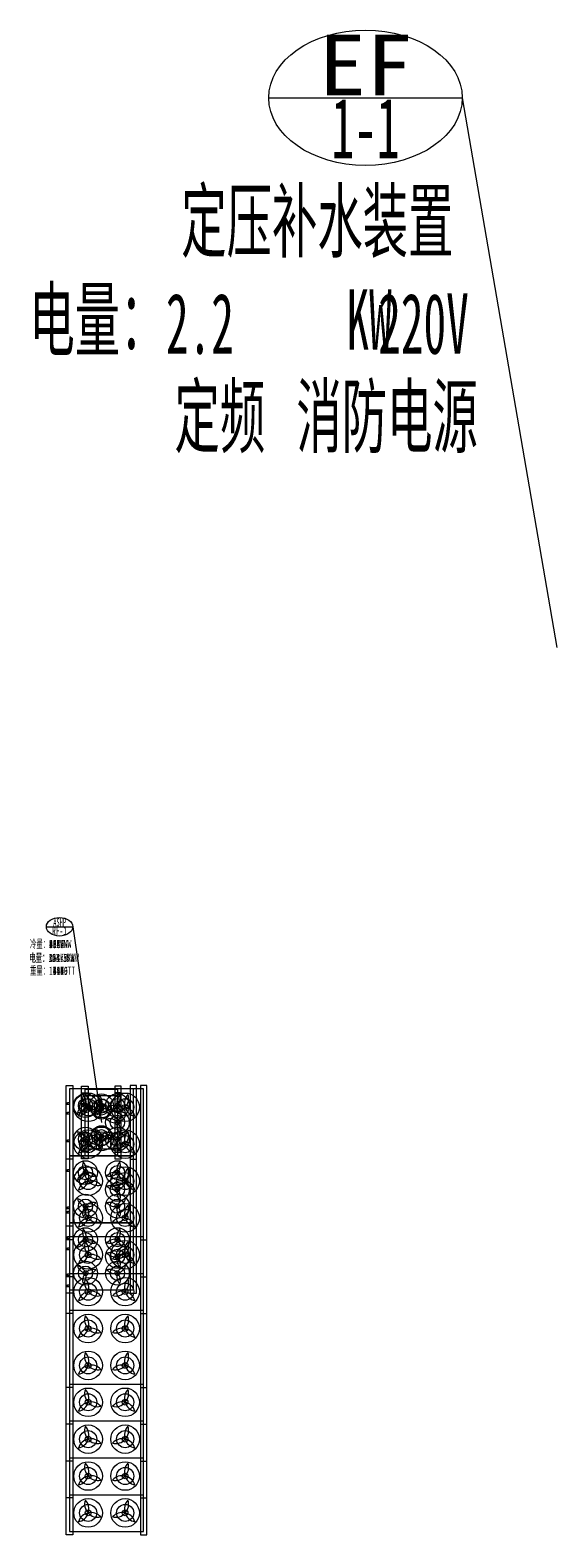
# Model space of a CAD drawing. Header units: millimetres. Extents: x -1040173 to 349982, y -145921 to 298175.
# Drawn here: x -562693 to -562167, y 252116 to 253621 of the extents above; entities that cross this region are included whole.
import ezdxf
from ezdxf.enums import TextEntityAlignment as Align

# ---------------------------------------------------------------- set-up
doc = ezdxf.new("R2010")
doc.units = ezdxf.units.MM
doc.header["$LTSCALE"] = 500
doc.header["$MEASUREMENT"] = 0
doc.layers.get('0').update_dxf_attribs({"color": 255, "linetype": 'CONTINUOUS'})
doc.layers.get('DEFPOINTS').update_dxf_attribs({"linetype": 'CONTINUOUS'})
for name, color, linetype in [('H-BASE', 7, 'CONTINUOUS'), ('H-DIMS-FANS', 7, 'CONTINUOUS'), ('H-EQUP-CHI', 3, 'CONTINUOUS')]:
    doc.layers.add(name, color=color, linetype=linetype)
doc.styles.add('TH-STYLE1', font='Stfangso_0.ttf', dxfattribs={"width": 0.7})

# ---------------------------------------------------------------- blocks, each defined once
blk = doc.blocks.new('暖通其他设备标注')
for p, q in [((-1190.9, 2272.9), (-390.9, 2272.9)), ((-390.9, 2273), (0, 0))]:
    blk.add_line(p, q)
blk.add_ellipse((-790.9, 2272.9), major_axis=(-400, 0), ratio=0.7)
at = {"style": 'TH-STYLE1', "width": 0.55}
blk.add_text('电量：        KW', height=250, dxfattribs=at).set_placement((-2180.2, 1230.9))
at = {"style": 'TH-STYLE1', "width": 0.841017}
blk.add_attdef('设备符号', text='', height=250, dxfattribs=at).set_placement((-983.1, 2283.4), (-594.8, 2283.4), align=Align.FIT)
at = {"style": 'TH-STYLE1', "width": 0.55}
blk.add_attdef('楼层-编号', text='', height=250, dxfattribs=at).set_placement((-790.9, 2272.9), align=Align.TOP_CENTER)
for tag, p in [('设备名称', (-1552.4, 1638.9)), ('电量', (-1615.5, 1214.1)), ('电压', (-738.2, 1214.1)), ('定频', (-1580.3, 831.3)), ('消防电源', (-1076.8, 831.3))]:
    blk.add_attdef(tag, p, '', height=250, dxfattribs=at)
blk = doc.blocks.new('风冷热泵')
blk.add_line((1121, 0), (-1121, 0))
blk.add_line((1121, 0), (-1121, 0))
at = {"layer": 'H-BASE'}
for points in [[(-1021, -2133), (-1221, -2133), (-1221, 97), (-1021, 97)], [(-1021, -4163), (-1221, -4163), (-1221, 97), (-1021, 97)], [(-1021, -6193), (-1221, -6193), (-1221, 97), (-1021, 97)], [(-1021, -4574), (-1221, -4574), (-1221, 97), (-1021, 97)], [(-1021, -5694), (-1221, -5694), (-1221, 97), (-1021, 97)], [(-1021, -6811), (-1221, -6811), (-1221, 97), (-1021, 97)], [(-1021, -9045), (-1221, -9045), (-1221, 97), (-1021, 97)], [(-1021, -10162), (-1221, -10162), (-1221, 97), (-1021, 97)], [(-1021, -11279), (-1221, -11279), (-1221, 97), (-1021, 97)], [(-1021, -12396), (-1221, -12396), (-1221, 97), (-1021, 97)], [(-1021, -13513), (-1221, -13513), (-1221, 97), (-1021, 97)], [(-556, -2118), (-756, -2118), (-756, 82), (-556, 82)], [(244, -2118), (444, -2118), (444, 82), (244, 82)], [(709, -2133), (909, -2133), (909, 97), (709, 97)], [(709, -4163), (909, -4163), (909, 97), (709, 97)], [(709, -6193), (909, -6193), (909, 97), (709, 97)], [(1021, -4574), (1221, -4574), (1221, 97), (1021, 97)], [(1021, -5694), (1221, -5694), (1221, 97), (1021, 97)], [(1021, -6811), (1221, -6811), (1221, 97), (1021, 97)], [(1021, -9045), (1221, -9045), (1221, 97), (1021, 97)], [(1021, -10162), (1221, -10162), (1221, 97), (1021, 97)], [(1021, -11279), (1221, -11279), (1221, 97), (1021, 97)], [(1021, -12396), (1221, -12396), (1221, 97), (1021, 97)], [(1021, -13513), (1221, -13513), (1221, 97), (1021, 97)], [(-556, -1918), (-756, -1918), (-756, -118), (-556, -118)], [(244, -1918), (444, -1918), (444, -118), (244, -118)]]:
    blk.add_lwpolyline(points, close=True, dxfattribs=at)
at = {"layer": 'H-DIMS-FANS'}
for p, q in [((-1825, 4908), (-1025, 4908)), ((-1025, 4908), (-156, -1018))]:
    blk.add_line(p, q, dxfattribs=at)
blk.add_ellipse((-1425, 4908), major_axis=(-400, 0), ratio=0.7, dxfattribs=at)
at = {"layer": 'H-EQUP-CHI'}
for p, q in [((-1201, -488), (-1201, -418)), ((-1201, -488), (-1201, -418)), ((-1201, -488), (-1201, -418)), ((-1201, -488), (-1201, -418)), ((-1181, -488), (-1181, -418)), ((-1181, -488), (-1181, -418)), ((-1181, -488), (-1181, -418)), ((-1181, -488), (-1181, -418)), ((-1121, -428), (-1181, -428)), ((-1121, -428), (-1181, -428)), ((-1121, -428), (-1181, -428)), ((-1121, -428), (-1181, -428)), ((-736, -503), (-736, -433)), ((-716, -503), (-716, -433)), ((-656, -443), (-716, -443)), ((-1201, -775), (-1201, -705)), ((-1201, -775), (-1201, -705)), ((-1201, -775), (-1201, -705)), ((-1121, -478), (-1181, -478)), ((-1121, -478), (-1181, -478)), ((-1121, -478), (-1181, -478)), ((-1121, -478), (-1181, -478)), ((-1181, -775), (-1181, -705)), ((-1181, -775), (-1181, -705)), ((-1181, -775), (-1181, -705)), ((-1121, -715), (-1181, -715)), ((-1121, -715), (-1181, -715)), ((-1121, -715), (-1181, -715)), ((-1121, -765), (-1181, -765)), ((-1121, -765), (-1181, -765)), ((-1121, -765), (-1181, -765)), ((-736, -703), (-736, -633)), ((-656, -493), (-716, -493)), ((-716, -703), (-716, -633)), ((-656, -643), (-716, -643)), ((-656, -693), (-716, -693)), ((-736, -1333), (-736, -1403)), ((-716, -1333), (-716, -1403)), ((-656, -1343), (-716, -1343)), ((-1201, -1548), (-1201, -1618)), ((-1201, -1548), (-1201, -1618)), ((-1201, -1548), (-1201, -1618)), ((-1201, -1548), (-1201, -1618)), ((-1181, -1548), (-1181, -1618)), ((-1181, -1548), (-1181, -1618)), ((-1181, -1548), (-1181, -1618)), ((-1181, -1548), (-1181, -1618)), ((-1121, -1558), (-1181, -1558)), ((-1121, -1558), (-1181, -1558)), ((-1121, -1558), (-1181, -1558)), ((-1121, -1558), (-1181, -1558)), ((-1121, -1608), (-1181, -1608)), ((-1121, -1608), (-1181, -1608)), ((-1121, -1608), (-1181, -1608)), ((-1121, -1608), (-1181, -1608)), ((-736, -1533), (-736, -1603)), ((-656, -1393), (-716, -1393)), ((-716, -1533), (-716, -1603)), ((-656, -1543), (-716, -1543)), ((-656, -1593), (-716, -1593)), ((-1201, -2518), (-1201, -2448)), ((-1201, -2518), (-1201, -2448)), ((-1201, -2518), (-1201, -2448)), ((-1181, -2518), (-1181, -2448)), ((-1181, -2518), (-1181, -2448)), ((-1181, -2518), (-1181, -2448)), ((-1121, -2458), (-1181, -2458)), ((-1121, -2458), (-1181, -2458)), ((-1121, -2458), (-1181, -2458)), ((-1121, -2508), (-1181, -2508)), ((-1121, -2508), (-1181, -2508)), ((-1121, -2508), (-1181, -2508)), ((-1201, -3578), (-1201, -3648)), ((-1201, -3578), (-1201, -3648)), ((-1201, -3578), (-1201, -3648)), ((-1181, -3578), (-1181, -3648)), ((-1181, -3578), (-1181, -3648)), ((-1181, -3578), (-1181, -3648)), ((-1121, -3588), (-1181, -3588)), ((-1121, -3588), (-1181, -3588)), ((-1121, -3588), (-1181, -3588)), ((-1121, -3638), (-1181, -3638)), ((-1121, -3638), (-1181, -3638)), ((-1121, -3638), (-1181, -3638)), ((-1201, -3705), (-1201, -3775)), ((-1181, -3705), (-1181, -3775)), ((-1121, -3715), (-1181, -3715)), ((-1121, -3765), (-1181, -3765)), ((-1201, -4548), (-1201, -4478)), ((-1201, -4548), (-1201, -4478)), ((-1181, -4548), (-1181, -4478)), ((-1181, -4548), (-1181, -4478)), ((-1121, -4488), (-1181, -4488)), ((-1121, -4488), (-1181, -4488)), ((-1121, -4538), (-1181, -4538)), ((-1121, -4538), (-1181, -4538)), ((-1201, -4822), (-1201, -4892)), ((-1181, -4822), (-1181, -4892)), ((-1121, -4832), (-1181, -4832)), ((-1121, -4882), (-1181, -4882)), ((-1201, -5608), (-1201, -5678)), ((-1201, -5608), (-1201, -5678)), ((-1181, -5608), (-1181, -5678)), ((-1181, -5608), (-1181, -5678)), ((-1121, -5618), (-1181, -5618)), ((-1121, -5618), (-1181, -5618)), ((-1121, -5668), (-1181, -5668)), ((-1121, -5668), (-1181, -5668)), ((-1201, -5939), (-1201, -6009)), ((-1181, -5939), (-1181, -6009)), ((-1121, -5949), (-1181, -5949)), ((-1121, -5999), (-1181, -5999))]:
    blk.add_line(p, q, dxfattribs=at)
for points in [[(809, -2033), (809, -3), (-1121, -3), (-1121, -2033)], [(809, -2033), (809, -3), (-1121, -3), (-1121, -2033)], [(809, -2033), (809, -3), (-1121, -3), (-1121, -2033)], [(809, -2033), (809, -3), (-1121, -3), (-1121, -2033)], [(-1121, -4474), (1121, -4474), (1121, -3), (-1121, -3)], [(-1121, -5594), (1121, -5594), (1121, -3), (-1121, -3)], [(-1121, -6711), (1121, -6711), (1121, -3), (-1121, -3)], [(-1121, -8945), (1121, -8945), (1121, -3), (-1121, -3)], [(-1121, -10062), (1121, -10062), (1121, -3), (-1121, -3)], [(-1121, -11179), (1121, -11179), (1121, -3), (-1121, -3)], [(-1121, -12296), (1121, -12296), (1121, -3), (-1121, -3)], [(-1121, -13413), (1121, -13413), (1121, -3), (-1121, -3)], [(344, -2018), (344, -18), (-656, -18), (-656, -2018)], [(344, -1818), (344, -218), (-656, -218), (-656, -1818)], [(809, -4063), (809, -2033), (-1121, -2033), (-1121, -4063)], [(809, -4063), (809, -2033), (-1121, -2033), (-1121, -4063)], [(809, -4063), (809, -2033), (-1121, -2033), (-1121, -4063)], [(809, -6093), (809, -4063), (-1121, -4063), (-1121, -6093)], [(809, -6093), (809, -4063), (-1121, -4063), (-1121, -6093)]]:
    blk.add_lwpolyline(points, close=True, dxfattribs=at)
for centre, radius in [((-639, -510), 360), ((-639, -510), 360), ((-639, -510), 360), ((-639, -510), 360), ((-560, -561), 432), ((-639, -510), 216), ((-639, -510), 216), ((-639, -510), 216), ((-639, -510), 216), ((-560, -561), 259), ((-639, -510), 72), ((-639, -510), 72), ((-639, -510), 72), ((-639, -510), 72), ((-156, -518), 360), ((-156, -618), 300), ((-156, -518), 216), ((-156, -618), 180), ((-156, -518), 72), ((327, -510), 360), ((327, -510), 360), ((327, -510), 360), ((327, -510), 216), ((327, -510), 216), ((327, -510), 216), ((560, -561), 432), ((327, -510), 72), ((327, -510), 72), ((327, -510), 72), ((560, -561), 259), ((-560, -561), 86.4), ((-156, -618), 60), ((327, -1018), 360), ((327, -1018), 216), ((560, -561), 86.4), ((-639, -1525), 360), ((-639, -1525), 360), ((-639, -1525), 360), ((-639, -1525), 360), ((-560, -1678), 432), ((-639, -1525), 216), ((-639, -1525), 216), ((-639, -1525), 216), ((-639, -1525), 216), ((-156, -1518), 360), ((-156, -1418), 300), ((-156, -1518), 216), ((-156, -1418), 180), ((-156, -1418), 60), ((327, -1525), 360), ((327, -1525), 360), ((327, -1525), 360), ((327, -1525), 216), ((327, -1525), 216), ((327, -1525), 216), ((560, -1678), 432), ((327, -1018), 72), ((-560, -1678), 259), ((-639, -1525), 72), ((-639, -1525), 72), ((-639, -1525), 72), ((-639, -1525), 72), ((-560, -1678), 86.4), ((-156, -1518), 72), ((327, -1525), 72), ((327, -1525), 72), ((327, -1525), 72), ((560, -1678), 259), ((560, -1678), 86.4), ((-639, -2540), 360), ((-639, -2540), 360), ((-639, -2540), 360), ((327, -2540), 360), ((327, -2540), 360), ((-560, -2796), 432), ((-639, -2540), 216), ((-639, -2540), 216), ((-639, -2540), 216), ((-560, -2796), 259), ((-639, -2540), 72), ((-639, -2540), 72), ((-639, -2540), 72), ((-560, -2796), 86.4), ((327, -3048), 360), ((327, -2540), 216), ((327, -2540), 216), ((560, -2796), 432), ((327, -2540), 72), ((327, -2540), 72), ((560, -2796), 259), ((560, -2796), 86.4), ((327, -3048), 216), ((327, -3048), 72), ((-639, -3555), 360), ((-639, -3555), 360), ((-639, -3555), 360), ((-560, -3912), 432), ((-639, -3555), 216), ((-639, -3555), 216), ((-639, -3555), 216), ((-639, -3555), 72), ((-639, -3555), 72), ((-639, -3555), 72), ((327, -3555), 360), ((327, -3555), 360), ((327, -3555), 216), ((327, -3555), 216), ((560, -3912), 432), ((327, -3555), 72), ((327, -3555), 72), ((-560, -3912), 259), ((-560, -3912), 86.4), ((560, -3912), 259), ((560, -3912), 86.4), ((-639, -4570), 360), ((-639, -4570), 360), ((-639, -4570), 216), ((-639, -4570), 216), ((-639, -4570), 72), ((-639, -4570), 72), ((327, -4570), 360), ((327, -4570), 216), ((327, -4570), 72), ((-560, -5029), 432), ((-560, -5029), 259), ((-560, -5029), 86.4), ((327, -5078), 360), ((327, -5078), 216), ((560, -5029), 432), ((327, -5078), 72), ((560, -5029), 259), ((560, -5029), 86.4), ((-639, -5585), 360), ((-639, -5585), 360), ((-639, -5585), 216), ((-639, -5585), 216), ((327, -5585), 360), ((327, -5585), 216), ((-560, -6146), 432), ((-560, -6146), 259), ((-639, -5585), 72), ((-639, -5585), 72), ((560, -6146), 432), ((327, -5585), 72), ((560, -6146), 259), ((-560, -6146), 86.4), ((560, -6146), 86.4), ((-560, -7263), 432), ((560, -7263), 432), ((-560, -7263), 259), ((-560, -7263), 86.4), ((560, -7263), 259), ((560, -7263), 86.4), ((-560, -8380), 432), ((-560, -8380), 259), ((560, -8380), 432), ((560, -8380), 259), ((-560, -8380), 86.4), ((560, -8380), 86.4), ((-560, -9497), 432), ((560, -9497), 432), ((-560, -9497), 259), ((-560, -9497), 86.4), ((560, -9497), 259), ((560, -9497), 86.4), ((-560, -10614), 432), ((-560, -10614), 259), ((560, -10614), 432), ((560, -10614), 259), ((-560, -10614), 86.4), ((560, -10614), 86.4), ((-560, -11731), 432), ((560, -11731), 432), ((-560, -11731), 259), ((-560, -11731), 86.4), ((560, -11731), 259), ((560, -11731), 86.4), ((-560, -12848), 432), ((-560, -12848), 259), ((-560, -12848), 86.4), ((560, -12848), 432), ((560, -12848), 259), ((560, -12848), 86.4)]:
    blk.add_circle(centre, radius, dxfattribs=at)
for centre, radius, start, end in [((-416, -292), 312, 160.1484, 224.4721), ((-416, -292), 312, 160.1484, 224.4721), ((-416, -292), 312, 160.1484, 224.4721), ((-416, -292), 312, 160.1484, 224.4721), ((-932, -405), 312, 340.1484, 44.4721), ((-932, -405), 312, 340.1484, 44.4721), ((-932, -405), 312, 340.1484, 44.4721), ((-932, -405), 312, 340.1484, 44.4721), ((-293, -299), 374, 160.1484, 224.4721), ((-912, -434), 374, 340.1484, 44.4721), ((67, -300), 312, 160.1484, 224.4721), ((29, -436), 260, 160.1484, 224.4721), ((-449, -412), 312, 340.1484, 44.4721), ((-400, -530), 260, 340.1484, 44.4721), ((620, -405), 312, 135.5279, 199.8516), ((620, -405), 312, 135.5279, 199.8516), ((620, -405), 312, 135.5279, 199.8516), ((104, -292), 312, 315.5279, 19.8516), ((104, -292), 312, 315.5279, 19.8516), ((104, -292), 312, 315.5279, 19.8516), ((912, -434), 374, 135.5279, 199.8516), ((293, -299), 374, 315.5279, 19.8516), ((-939, -427), 312, 280.1484, 344.4721), ((-584, -817), 312, 100.1484, 164.4721), ((-939, -427), 312, 280.1484, 344.4721), ((-584, -817), 312, 100.1484, 164.4721), ((-939, -427), 312, 280.1484, 344.4721), ((-584, -817), 312, 100.1484, 164.4721), ((-939, -427), 312, 280.1484, 344.4721), ((-584, -817), 312, 100.1484, 164.4721), ((-921, -461), 374, 280.1484, 344.4721), ((-494, -930), 374, 100.1484, 164.4721), ((-561, -812), 312, 40.1484, 104.4721), ((-561, -812), 312, 40.1484, 104.4721), ((-561, -812), 312, 40.1484, 104.4721), ((-561, -812), 312, 40.1484, 104.4721), ((-400, -309), 312, 220.1484, 284.4721), ((-400, -309), 312, 220.1484, 284.4721), ((-400, -309), 312, 220.1484, 284.4721), ((-400, -309), 312, 220.1484, 284.4721), ((-466, -924), 374, 40.1484, 104.4721), ((-274, -320), 374, 220.1484, 284.4721), ((-456, -435), 312, 280.1484, 344.4721), ((-101, -825), 312, 100.1484, 164.4721), ((-406, -548), 260, 280.1484, 344.4721), ((-110, -874), 260, 100.1484, 164.4721), ((-78, -820), 312, 40.1484, 104.4721), ((82, -317), 312, 220.1484, 284.4721), ((-91, -870), 260, 40.1484, 104.4721), ((43, -450), 260, 220.1484, 284.4721), ((249, -812), 312, 75.5279, 139.8516), ((249, -812), 312, 75.5279, 139.8516), ((249, -812), 312, 75.5279, 139.8516), ((88, -309), 312, 255.5279, 319.8516), ((88, -309), 312, 255.5279, 319.8516), ((88, -309), 312, 255.5279, 319.8516), ((88, -1219), 312, 40.1484, 104.4721), ((466, -924), 374, 75.5279, 139.8516), ((274, -320), 374, 255.5279, 319.8516), ((627, -427), 312, 195.5279, 259.8516), ((272, -817), 312, 15.5279, 79.8516), ((627, -427), 312, 195.5279, 259.8516), ((272, -817), 312, 15.5279, 79.8516), ((627, -427), 312, 195.5279, 259.8516), ((272, -817), 312, 15.5279, 79.8516), ((627, -1101), 312, 100.1484, 164.4721), ((272, -711), 312, 280.1484, 344.4721), ((921, -461), 374, 195.5279, 259.8516), ((494, -930), 374, 15.5279, 79.8516), ((-939, -1609), 312, 15.5279, 79.8516), ((-584, -1219), 312, 195.5279, 259.8516), ((-939, -1609), 312, 15.5279, 79.8516), ((-584, -1219), 312, 195.5279, 259.8516), ((-939, -1609), 312, 15.5279, 79.8516), ((-584, -1219), 312, 195.5279, 259.8516), ((-939, -1609), 312, 15.5279, 79.8516), ((-584, -1219), 312, 195.5279, 259.8516), ((-293, -1416), 374, 160.1484, 224.4721), ((-912, -1551), 374, 340.1484, 44.4721), ((-456, -1601), 312, 15.5279, 79.8516), ((-101, -1211), 312, 195.5279, 259.8516), ((-406, -1488), 260, 15.5279, 79.8516), ((-110, -1162), 260, 195.5279, 259.8516), ((43, -1586), 260, 75.5279, 139.8516), ((-91, -1166), 260, 255.5279, 319.8516), ((249, -716), 312, 220.1484, 284.4721), ((620, -1124), 312, 160.1484, 224.4721), ((104, -1236), 312, 340.1484, 44.4721), ((627, -1609), 312, 100.1484, 164.4721), ((272, -1219), 312, 280.1484, 344.4721), ((627, -1609), 312, 100.1484, 164.4721), ((272, -1219), 312, 280.1484, 344.4721), ((627, -1609), 312, 100.1484, 164.4721), ((272, -1219), 312, 280.1484, 344.4721), ((912, -1551), 374, 135.5279, 199.8516), ((293, -1416), 374, 315.5279, 19.8516), ((-921, -1578), 374, 280.1484, 344.4721), ((-494, -2047), 374, 100.1484, 164.4721), ((-416, -1744), 312, 135.5279, 199.8516), ((-416, -1744), 312, 135.5279, 199.8516), ((-416, -1744), 312, 135.5279, 199.8516), ((-416, -1744), 312, 135.5279, 199.8516), ((-932, -1631), 312, 315.5279, 19.8516), ((-932, -1631), 312, 315.5279, 19.8516), ((-932, -1631), 312, 315.5279, 19.8516), ((-932, -1631), 312, 315.5279, 19.8516), ((-561, -1224), 312, 255.5279, 319.8516), ((-561, -1224), 312, 255.5279, 319.8516), ((-561, -1224), 312, 255.5279, 319.8516), ((-561, -1224), 312, 255.5279, 319.8516), ((-400, -1727), 312, 75.5279, 139.8516), ((-400, -1727), 312, 75.5279, 139.8516), ((-400, -1727), 312, 75.5279, 139.8516), ((-400, -1727), 312, 75.5279, 139.8516), ((-466, -2041), 374, 40.1484, 104.4721), ((-274, -1437), 374, 220.1484, 284.4721), ((67, -1736), 312, 135.5279, 199.8516), ((29, -1600), 260, 135.5279, 199.8516), ((-449, -1624), 312, 315.5279, 19.8516), ((-400, -1506), 260, 315.5279, 19.8516), ((82, -1719), 312, 75.5279, 139.8516), ((-78, -1216), 312, 255.5279, 319.8516), ((88, -1727), 312, 40.1484, 104.4721), ((88, -1727), 312, 40.1484, 104.4721), ((88, -1727), 312, 40.1484, 104.4721), ((249, -1224), 312, 220.1484, 284.4721), ((249, -1224), 312, 220.1484, 284.4721), ((249, -1224), 312, 220.1484, 284.4721), ((466, -2041), 374, 75.5279, 139.8516), ((274, -1437), 374, 255.5279, 319.8516), ((620, -1631), 312, 160.1484, 224.4721), ((620, -1631), 312, 160.1484, 224.4721), ((620, -1631), 312, 160.1484, 224.4721), ((104, -1744), 312, 340.1484, 44.4721), ((104, -1744), 312, 340.1484, 44.4721), ((104, -1744), 312, 340.1484, 44.4721), ((921, -1578), 374, 195.5279, 259.8516), ((494, -2047), 374, 15.5279, 79.8516), ((-416, -2322), 312, 160.1484, 224.4721), ((-416, -2322), 312, 160.1484, 224.4721), ((-416, -2322), 312, 160.1484, 224.4721), ((-932, -2435), 312, 340.1484, 44.4721), ((-932, -2435), 312, 340.1484, 44.4721), ((-932, -2435), 312, 340.1484, 44.4721), ((620, -2435), 312, 135.5279, 199.8516), ((620, -2435), 312, 135.5279, 199.8516), ((104, -2322), 312, 315.5279, 19.8516), ((104, -2322), 312, 315.5279, 19.8516), ((-939, -2457), 312, 280.1484, 344.4721), ((-584, -2847), 312, 100.1484, 164.4721), ((-939, -2457), 312, 280.1484, 344.4721), ((-584, -2847), 312, 100.1484, 164.4721), ((-939, -2457), 312, 280.1484, 344.4721), ((-584, -2847), 312, 100.1484, 164.4721), ((-293, -2533), 374, 160.1484, 224.4721), ((-912, -2668), 374, 340.1484, 44.4721), ((-561, -2842), 312, 40.1484, 104.4721), ((-561, -2842), 312, 40.1484, 104.4721), ((-561, -2842), 312, 40.1484, 104.4721), ((-400, -2339), 312, 220.1484, 284.4721), ((-400, -2339), 312, 220.1484, 284.4721), ((-400, -2339), 312, 220.1484, 284.4721), ((249, -2842), 312, 75.5279, 139.8516), ((249, -2842), 312, 75.5279, 139.8516), ((88, -2339), 312, 255.5279, 319.8516), ((88, -2339), 312, 255.5279, 319.8516), ((627, -2457), 312, 195.5279, 259.8516), ((272, -2847), 312, 15.5279, 79.8516), ((627, -2457), 312, 195.5279, 259.8516), ((272, -2847), 312, 15.5279, 79.8516), ((912, -2668), 374, 135.5279, 199.8516), ((293, -2533), 374, 315.5279, 19.8516), ((-921, -2695), 374, 280.1484, 344.4721), ((-494, -3164), 374, 100.1484, 164.4721), ((-466, -3158), 374, 40.1484, 104.4721), ((-274, -2554), 374, 220.1484, 284.4721), ((88, -3249), 312, 40.1484, 104.4721), ((249, -2746), 312, 220.1484, 284.4721), ((466, -3158), 374, 75.5279, 139.8516), ((274, -2554), 374, 255.5279, 319.8516), ((620, -3154), 312, 160.1484, 224.4721), ((627, -3131), 312, 100.1484, 164.4721), ((272, -2741), 312, 280.1484, 344.4721), ((104, -3266), 312, 340.1484, 44.4721), ((921, -2695), 374, 195.5279, 259.8516), ((494, -3164), 374, 15.5279, 79.8516), ((-939, -3639), 312, 15.5279, 79.8516), ((-584, -3249), 312, 195.5279, 259.8516), ((-939, -3639), 312, 15.5279, 79.8516), ((-584, -3249), 312, 195.5279, 259.8516), ((-939, -3639), 312, 15.5279, 79.8516), ((-584, -3249), 312, 195.5279, 259.8516), ((-416, -3774), 312, 135.5279, 199.8516), ((-416, -3774), 312, 135.5279, 199.8516), ((-416, -3774), 312, 135.5279, 199.8516), ((-932, -3661), 312, 315.5279, 19.8516), ((-932, -3661), 312, 315.5279, 19.8516), ((-932, -3661), 312, 315.5279, 19.8516), ((-293, -3650), 374, 160.1484, 224.4721), ((-912, -3785), 374, 340.1484, 44.4721), ((-561, -3254), 312, 255.5279, 319.8516), ((-561, -3254), 312, 255.5279, 319.8516), ((-561, -3254), 312, 255.5279, 319.8516), ((-400, -3757), 312, 75.5279, 139.8516), ((-400, -3757), 312, 75.5279, 139.8516), ((-400, -3757), 312, 75.5279, 139.8516), ((88, -3757), 312, 40.1484, 104.4721), ((88, -3757), 312, 40.1484, 104.4721), ((249, -3254), 312, 220.1484, 284.4721), ((249, -3254), 312, 220.1484, 284.4721), ((620, -3661), 312, 160.1484, 224.4721), ((620, -3661), 312, 160.1484, 224.4721), ((627, -3639), 312, 100.1484, 164.4721), ((272, -3249), 312, 280.1484, 344.4721), ((627, -3639), 312, 100.1484, 164.4721), ((272, -3249), 312, 280.1484, 344.4721), ((104, -3774), 312, 340.1484, 44.4721), ((104, -3774), 312, 340.1484, 44.4721), ((912, -3785), 374, 135.5279, 199.8516), ((293, -3650), 374, 315.5279, 19.8516), ((-921, -3812), 374, 280.1484, 344.4721), ((-494, -4281), 374, 100.1484, 164.4721), ((-466, -4275), 374, 40.1484, 104.4721), ((-274, -3671), 374, 220.1484, 284.4721), ((466, -4275), 374, 75.5279, 139.8516), ((274, -3671), 374, 255.5279, 319.8516), ((921, -3812), 374, 195.5279, 259.8516), ((494, -4281), 374, 15.5279, 79.8516), ((-416, -4352), 312, 160.1484, 224.4721), ((-416, -4352), 312, 160.1484, 224.4721), ((-932, -4465), 312, 340.1484, 44.4721), ((-932, -4465), 312, 340.1484, 44.4721), ((620, -4465), 312, 135.5279, 199.8516), ((104, -4352), 312, 315.5279, 19.8516), ((-939, -4487), 312, 280.1484, 344.4721), ((-584, -4877), 312, 100.1484, 164.4721), ((-939, -4487), 312, 280.1484, 344.4721), ((-584, -4877), 312, 100.1484, 164.4721), ((-293, -4767), 374, 160.1484, 224.4721), ((-912, -4902), 374, 340.1484, 44.4721), ((-561, -4872), 312, 40.1484, 104.4721), ((-561, -4872), 312, 40.1484, 104.4721), ((-400, -4369), 312, 220.1484, 284.4721), ((-400, -4369), 312, 220.1484, 284.4721), ((249, -4872), 312, 75.5279, 139.8516), ((88, -4369), 312, 255.5279, 319.8516), ((88, -5279), 312, 40.1484, 104.4721), ((249, -4776), 312, 220.1484, 284.4721), ((627, -4487), 312, 195.5279, 259.8516), ((272, -4877), 312, 15.5279, 79.8516), ((627, -5161), 312, 100.1484, 164.4721), ((272, -4771), 312, 280.1484, 344.4721), ((912, -4902), 374, 135.5279, 199.8516), ((293, -4767), 374, 315.5279, 19.8516), ((-939, -5669), 312, 15.5279, 79.8516), ((-584, -5279), 312, 195.5279, 259.8516), ((-939, -5669), 312, 15.5279, 79.8516), ((-584, -5279), 312, 195.5279, 259.8516), ((-921, -4929), 374, 280.1484, 344.4721), ((-494, -5398), 374, 100.1484, 164.4721), ((-466, -5392), 374, 40.1484, 104.4721), ((-274, -4788), 374, 220.1484, 284.4721), ((466, -5392), 374, 75.5279, 139.8516), ((274, -4788), 374, 255.5279, 319.8516), ((620, -5184), 312, 160.1484, 224.4721), ((104, -5296), 312, 340.1484, 44.4721), ((627, -5669), 312, 100.1484, 164.4721), ((272, -5279), 312, 280.1484, 344.4721), ((921, -4929), 374, 195.5279, 259.8516), ((494, -5398), 374, 15.5279, 79.8516), ((-416, -5804), 312, 135.5279, 199.8516), ((-416, -5804), 312, 135.5279, 199.8516), ((-932, -5691), 312, 315.5279, 19.8516), ((-932, -5691), 312, 315.5279, 19.8516), ((-293, -5884), 374, 160.1484, 224.4721), ((-912, -6019), 374, 340.1484, 44.4721), ((-561, -5284), 312, 255.5279, 319.8516), ((-561, -5284), 312, 255.5279, 319.8516), ((-400, -5787), 312, 75.5279, 139.8516), ((-400, -5787), 312, 75.5279, 139.8516), ((88, -5787), 312, 40.1484, 104.4721), ((249, -5284), 312, 220.1484, 284.4721), ((620, -5691), 312, 160.1484, 224.4721), ((104, -5804), 312, 340.1484, 44.4721), ((912, -6019), 374, 135.5279, 199.8516), ((293, -5884), 374, 315.5279, 19.8516), ((-921, -6046), 374, 280.1484, 344.4721), ((-494, -6515), 374, 100.1484, 164.4721), ((-466, -6509), 374, 40.1484, 104.4721), ((-274, -5905), 374, 220.1484, 284.4721), ((466, -6509), 374, 75.5279, 139.8516), ((274, -5905), 374, 255.5279, 319.8516), ((921, -6046), 374, 195.5279, 259.8516), ((494, -6515), 374, 15.5279, 79.8516), ((-921, -7163), 374, 280.1484, 344.4721), ((-494, -7632), 374, 100.1484, 164.4721), ((-293, -7001), 374, 160.1484, 224.4721), ((-912, -7136), 374, 340.1484, 44.4721), ((-466, -7626), 374, 40.1484, 104.4721), ((-274, -7022), 374, 220.1484, 284.4721), ((466, -7626), 374, 75.5279, 139.8516), ((274, -7022), 374, 255.5279, 319.8516), ((912, -7136), 374, 135.5279, 199.8516), ((293, -7001), 374, 315.5279, 19.8516), ((921, -7163), 374, 195.5279, 259.8516), ((494, -7632), 374, 15.5279, 79.8516), ((-293, -8118), 374, 160.1484, 224.4721), ((-912, -8253), 374, 340.1484, 44.4721), ((912, -8253), 374, 135.5279, 199.8516), ((293, -8118), 374, 315.5279, 19.8516), ((-921, -8280), 374, 280.1484, 344.4721), ((-494, -8749), 374, 100.1484, 164.4721), ((-466, -8743), 374, 40.1484, 104.4721), ((-274, -8139), 374, 220.1484, 284.4721), ((466, -8743), 374, 75.5279, 139.8516), ((274, -8139), 374, 255.5279, 319.8516), ((921, -8280), 374, 195.5279, 259.8516), ((494, -8749), 374, 15.5279, 79.8516), ((-293, -9235), 374, 160.1484, 224.4721), ((-912, -9370), 374, 340.1484, 44.4721), ((912, -9370), 374, 135.5279, 199.8516), ((293, -9235), 374, 315.5279, 19.8516), ((-921, -9397), 374, 280.1484, 344.4721), ((-494, -9866), 374, 100.1484, 164.4721), ((-466, -9860), 374, 40.1484, 104.4721), ((-274, -9256), 374, 220.1484, 284.4721), ((466, -9860), 374, 75.5279, 139.8516), ((274, -9256), 374, 255.5279, 319.8516), ((921, -9397), 374, 195.5279, 259.8516), ((494, -9866), 374, 15.5279, 79.8516), ((-293, -10352), 374, 160.1484, 224.4721), ((-912, -10487), 374, 340.1484, 44.4721), ((912, -10487), 374, 135.5279, 199.8516), ((293, -10352), 374, 315.5279, 19.8516), ((-921, -10514), 374, 280.1484, 344.4721), ((-494, -10983), 374, 100.1484, 164.4721), ((-466, -10977), 374, 40.1484, 104.4721), ((-274, -10373), 374, 220.1484, 284.4721), ((466, -10977), 374, 75.5279, 139.8516), ((274, -10373), 374, 255.5279, 319.8516), ((921, -10514), 374, 195.5279, 259.8516), ((494, -10983), 374, 15.5279, 79.8516), ((-293, -11469), 374, 160.1484, 224.4721), ((-912, -11604), 374, 340.1484, 44.4721), ((912, -11604), 374, 135.5279, 199.8516), ((293, -11469), 374, 315.5279, 19.8516), ((-921, -11631), 374, 280.1484, 344.4721), ((-494, -12100), 374, 100.1484, 164.4721), ((-466, -12094), 374, 40.1484, 104.4721), ((-274, -11490), 374, 220.1484, 284.4721), ((466, -12094), 374, 75.5279, 139.8516), ((274, -11490), 374, 255.5279, 319.8516), ((921, -11631), 374, 195.5279, 259.8516), ((494, -12100), 374, 15.5279, 79.8516), ((-293, -12586), 374, 160.1484, 224.4721), ((-912, -12721), 374, 340.1484, 44.4721), ((912, -12721), 374, 135.5279, 199.8516), ((293, -12586), 374, 315.5279, 19.8516), ((-921, -12748), 374, 280.1484, 344.4721), ((-494, -13217), 374, 100.1484, 164.4721), ((-466, -13211), 374, 40.1484, 104.4721), ((-274, -12607), 374, 220.1484, 284.4721), ((466, -13211), 374, 75.5279, 139.8516), ((274, -12607), 374, 255.5279, 319.8516), ((921, -12748), 374, 195.5279, 259.8516), ((494, -13217), 374, 15.5279, 79.8516)]:
    blk.add_arc(centre, radius, start, end, dxfattribs=at)
at = {"layer": 'DEFPOINTS', "style": 'TH-STYLE1', "width": 0.55}
blk.add_text('杨军制作', height=25, dxfattribs=at).set_placement((-348, -1282))
at = {"layer": 'H-DIMS-FANS', "style": 'TH-STYLE1', "width": 0.55}
for s, p in [('电量：103.5KW', (-2341, 3841)), ('电量： 34.5KW', (-2339, 3841)), ('冷量：40KW', (-2319, 4261)), ('冷量：65KW', (-2319, 4261)), ('冷量：100KW', (-2319, 4261)), ('冷量：130KW', (-2319, 4261)), ('冷量：260KW', (-2319, 4261)), ('冷量：200KW', (-2319, 4261)), ('冷量：300KW', (-2319, 4261)), ('冷量：390KW', (-2319, 4261)), ('冷量：400KW', (-2319, 4261)), ('冷量：516KW', (-2319, 4261)), ('冷量：623KW', (-2319, 4261)), ('冷量：785KW', (-2319, 4261)), ('冷量：915KW', (-2319, 4261)), ('冷量：1032KW', (-2319, 4261)), ('冷量：1139KW', (-2319, 4261)), ('冷量：1246KW', (-2319, 4261)), ('电量：44.2KW', (-2327, 3841)), ('电量：69  KW', (-2325, 3841)), ('电量：22 KW', (-2324, 3841)), ('电量：132.6KW', (-2321, 3841)), ('电量：125.8KW', (-2321, 3841)), ('电量：162.3KW', (-2321, 3841)), ('电量：195.9KW', (-2321, 3841)), ('电量：246.9KW', (-2321, 3841)), ('电量：287.7KW', (-2321, 3841)), ('电量：324.5KW', (-2321, 3841)), ('电量：358.2KW', (-2321, 3841)), ('电量：391.8KW', (-2321, 3841)), ('电量：  14  KW', (-2319, 3841)), ('电量：88.4 KW', (-2319, 3841)), ('重量：  0.9 T', (-2320, 3452)), ('重量：  1.0 T', (-2320, 3452)), ('重量： 1.5 T', (-2320, 3452)), ('重量： 1.7 T', (-2320, 3452)), ('重量： 3.4 T', (-2320, 3452)), ('重量： 3.0 T', (-2320, 3452)), ('重量： 4.5 T', (-2320, 3452)), ('重量： 5.1 T', (-2320, 3452)), ('重量： 5.8 T', (-2320, 3452)), ('重量： 6.9 T', (-2320, 3452)), ('重量： 7.8 T', (-2320, 3452)), ('重量： 9.7 T', (-2320, 3452)), ('重量：12.7 T', (-2320, 3452)), ('重量： 13.7 T', (-2320, 3452)), ('重量： 14.7 T', (-2320, 3452)), ('重量： 15.6 T', (-2320, 3452))]:
    blk.add_text(s, height=250, dxfattribs=at).set_placement(p)
at = {"layer": 'H-DIMS-FANS', "style": 'TH-STYLE1', "width": 0.413554}
blk.add_attdef('设备符号', text='', height=250, dxfattribs=at).set_placement((-1617, 4919), (-1229, 4919), align=Align.FIT)
at = {"layer": 'H-DIMS-FANS', "style": 'TH-STYLE1', "width": 0.55}
blk.add_attdef('楼层-编号', text='', height=250, dxfattribs=at).set_placement((-1425, 4908), align=Align.TOP_CENTER)

msp = doc.modelspace()

# ---------------------------------------------------------------- block references
for name, p, xscale, yscale, zscale, values in [('暖通其他设备标注', (-562166.9, 253003.4), 0.241739465625453, 0.241739465625453, 0.241739465625453, {'楼层-编号': '1-1', '设备符号': 'EF', '设备名称': '定压补水装置', '电量': '2.2', '定频': '定频', '消防电源': '消防电源', '电压': '220V'}), ('风冷热泵', (-562616.7, 252562.2), 0.03299980139475825, 0.03299980139475825, 0.03299980139475825, {'楼层-编号': 'RF-1', '设备符号': 'ASHP'})]:
    msp.add_blockref(name, p, dxfattribs=dict(xscale=xscale, yscale=yscale, zscale=zscale)).add_auto_attribs(values)

doc.saveas('drawing.dxf')
